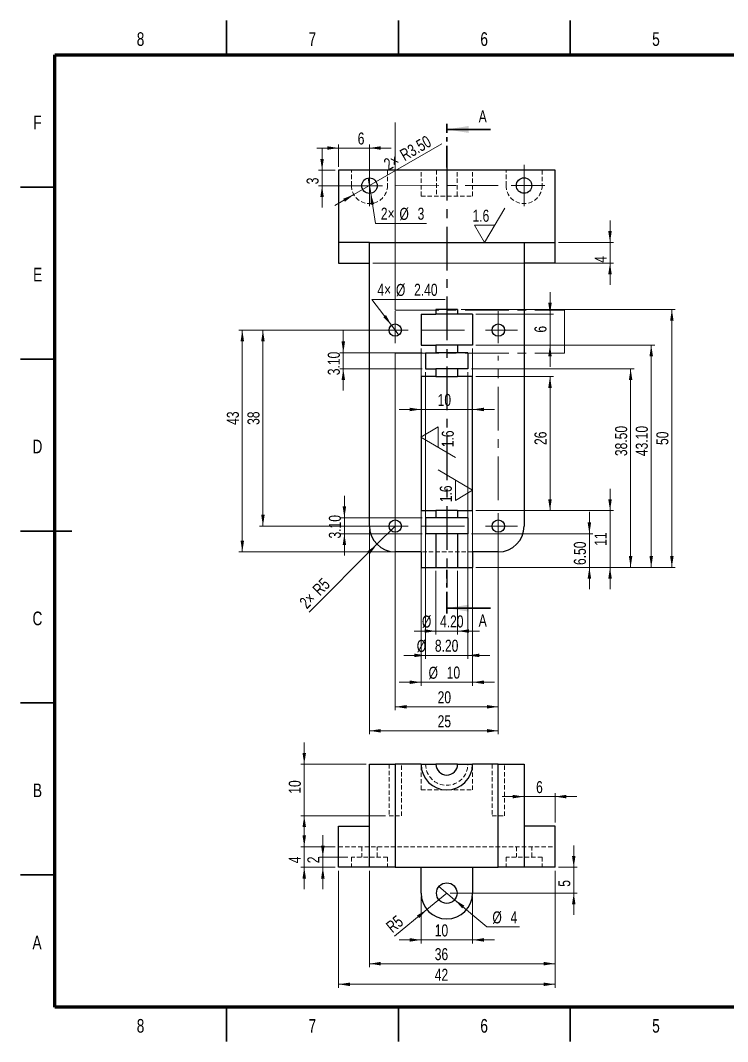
# Model space of a CAD drawing. Header units: millimetres. Extents: x 0 to 420, y 0 to 297.
# Drawn here: x 0 to 205.8, y 0 to 297 of the extents above; entities that cross this region are included whole.
import ezdxf

# ---------------------------------------------------------------- set-up
doc = ezdxf.new("R2010")
doc.units = ezdxf.units.MM
for name, pattern in [('CENTER', [10.16, 6.35, -1.27, 1.27, -1.27]), ('CENTERX2', [20.32, 12.7, -2.54, 2.54, -2.54]), ('HIDDEN', [1.905, 1.27, -0.635])]:
    doc.linetypes.add(name, pattern=pattern)
doc.styles.add('SLDTEXTSTYLE1', font='TXT', dxfattribs={"width": 0.75})
doc.dimstyles.new('SLDDIMSTYLE0', dxfattribs={"dimtxt": 3.5, "dimasz": 3.302, "dimexe": 0, "dimexo": 0.0625, "dimgap": 0.875, "dimtad": 1, "dimlfac": 0.666667, "dimrnd": 1e-09, "dimzin": 12, "dimdsep": 46, "dimtxsty": 'SLDTEXTSTYLE1', "dimblk1": 'NONE', "dimsah": 1, "dimcen": 0, "dimadec": 0, "dimazin": 3, "dimtfac": 1, "dimtmove": 0, "dimatfit": 3, "dimldrblk": 'NONE', "dimfxl": 0, "dimfrac": 2, "dimtolj": 1, "dimtzin": 12, "dimarcsym": 0})
doc.dimstyles.new('SLDDIMSTYLE1', dxfattribs={"dimtxt": 3.5, "dimasz": 3.302, "dimexe": 0, "dimexo": 0.0625, "dimgap": 0.875, "dimtad": 1, "dimlfac": 0.666667, "dimrnd": 1e-09, "dimzin": 4, "dimdsep": 46, "dimtxsty": 'SLDTEXTSTYLE1', "dimblk1": 'NONE', "dimsah": 1, "dimcen": 0, "dimadec": 0, "dimazin": 1, "dimtfac": 1, "dimtmove": 0, "dimatfit": 3, "dimldrblk": 'NONE', "dimfxl": 0, "dimfrac": 2, "dimtolj": 1, "dimtzin": 12, "dimarcsym": 0})
doc.dimstyles.new('SLDDIMSTYLE2', dxfattribs={"dimtxt": 3.5, "dimasz": 3.302, "dimexe": 0, "dimexo": 0.0625, "dimgap": 0.875, "dimtad": 1, "dimlfac": 0.666667, "dimrnd": 1e-09, "dimzin": 12, "dimdsep": 46, "dimtxsty": 'SLDTEXTSTYLE1', "dimsah": 1, "dimcen": 0.09, "dimadec": 0, "dimazin": 3, "dimtfac": 1, "dimtmove": 0, "dimatfit": 0, "dimfxl": 0, "dimfrac": 2, "dimtolj": 1, "dimtzin": 12, "dimarcsym": 0})
doc.dimstyles.new('SLDDIMSTYLE3', dxfattribs={"dimtxt": 3.5, "dimasz": 3.302, "dimexe": 0, "dimexo": 0.0625, "dimgap": 0.875, "dimtad": 1, "dimlfac": 0.666667, "dimrnd": 1e-09, "dimzin": 4, "dimdsep": 46, "dimtxsty": 'SLDTEXTSTYLE1', "dimsah": 1, "dimcen": 0, "dimadec": 0, "dimazin": 1, "dimtfac": 1, "dimtofl": 0, "dimtmove": 1, "dimatfit": 3, "dimfxl": 0, "dimfrac": 2, "dimtolj": 1, "dimtzin": 12, "dimarcsym": 0})
doc.dimstyles.new('SLDDIMSTYLE4', dxfattribs={"dimtxt": 3.5, "dimasz": 3.302, "dimexe": 0, "dimexo": 0.0625, "dimgap": 0.875, "dimtad": 1, "dimlfac": 0.666667, "dimrnd": 1e-09, "dimzin": 4, "dimdsep": 46, "dimtxsty": 'SLDTEXTSTYLE1', "dimsah": 1, "dimcen": 0.09, "dimadec": 0, "dimazin": 1, "dimtfac": 1, "dimtmove": 0, "dimatfit": 0, "dimfxl": 0, "dimfrac": 2, "dimtolj": 1, "dimtzin": 12, "dimarcsym": 0})
doc.dimstyles.new('SLDDIMSTYLE5', dxfattribs={"dimtxt": 3.5, "dimasz": 3.302, "dimexe": 0, "dimexo": 0.0625, "dimgap": 0.875, "dimtad": 1, "dimlfac": 0.666667, "dimrnd": 1e-09, "dimzin": 12, "dimdsep": 46, "dimtxsty": 'SLDTEXTSTYLE1', "dimsah": 1, "dimcen": 0.09, "dimadec": 0, "dimazin": 3, "dimtfac": 1, "dimtofl": 0, "dimtmove": 0, "dimatfit": 3, "dimfxl": 0, "dimfrac": 2, "dimtolj": 1, "dimtzin": 12, "dimarcsym": 0})
doc.dimstyles.new('SLDDIMSTYLE6', dxfattribs={"dimtxt": 3.5, "dimasz": 3.302, "dimexe": 0, "dimexo": 0.0625, "dimgap": 0.875, "dimtad": 1, "dimlfac": 0.666667, "dimrnd": 1e-09, "dimzin": 4, "dimdsep": 46, "dimtxsty": 'SLDTEXTSTYLE1', "dimsah": 1, "dimcen": 0.09, "dimadec": 0, "dimazin": 1, "dimtfac": 1, "dimtofl": 0, "dimtmove": 0, "dimatfit": 3, "dimfxl": 0, "dimfrac": 2, "dimtolj": 1, "dimtzin": 12, "dimarcsym": 0})
doc.dimstyles.new('SLDDIMSTYLE7', dxfattribs={"dimtxt": 3.5, "dimasz": 3.302, "dimexe": 0, "dimexo": 0.0625, "dimgap": 0.875, "dimtad": 1, "dimlfac": 0.666667, "dimrnd": 1e-09, "dimzin": 12, "dimdsep": 46, "dimtxsty": 'SLDTEXTSTYLE1', "dimsah": 1, "dimcen": 0, "dimadec": 0, "dimazin": 3, "dimtfac": 1, "dimtofl": 0, "dimtmove": 0, "dimatfit": 3, "dimfxl": 0, "dimfrac": 2, "dimtolj": 1, "dimtzin": 12, "dimarcsym": 0})
doc.dimstyles.new('SLDDIMSTYLE8', dxfattribs={"dimtxt": 3.5, "dimasz": 3.302, "dimexe": 0, "dimexo": 0.0625, "dimgap": 0.875, "dimtad": 1, "dimlfac": 0.666667, "dimrnd": 1e-09, "dimzin": 12, "dimdsep": 46, "dimtxsty": 'SLDTEXTSTYLE1', "dimblk1": 'NONE', "dimsah": 1, "dimcen": 0, "dimadec": 0, "dimazin": 3, "dimtfac": 1, "dimtmove": 0, "dimatfit": 3, "dimldrblk": 'NONE', "dimfxl": 0, "dimfrac": 2, "dimtolj": 1, "dimtzin": 12, "dimarcsym": 0})
doc.dimstyles.new('SLDDIMSTYLE9', dxfattribs={"dimtxt": 3.5, "dimasz": 3.302, "dimexe": 0, "dimexo": 0.0625, "dimgap": 0.875, "dimtad": 1, "dimlfac": 0.666667, "dimrnd": 1e-09, "dimzin": 12, "dimdsep": 46, "dimtxsty": 'SLDTEXTSTYLE1', "dimsah": 1, "dimcen": 0, "dimadec": 0, "dimazin": 3, "dimtfac": 1, "dimtofl": 0, "dimtmove": 0, "dimatfit": 3, "dimfxl": 0, "dimfrac": 2, "dimtolj": 1, "dimtzin": 12, "dimarcsym": 0})

# ---------------------------------------------------------------- blocks, each defined once
blk = doc.blocks.new('_D')
at = {"color": 7, "linetype": 'Continuous', "lineweight": 18}
for p, q in [((101.23, 251.15), (101.93, 246.71)), ((101.93, 246.71), (103.3, 237.97)), ((103.3, 237.97), (118.17, 237.97))]:
    blk.add_line(p, q, dxfattribs=at)
blk.add_solid([(101.93, 246.71), (101.94, 243.37), (102.94, 243.52)], dxfattribs=at)
at = {"color": 7, "linetype": 'Continuous', "lineweight": 18, "char_height": 3.5, "attachment_point": 1, "style": 'SLDTEXTSTYLE1'}
for s, insert in [('2×', (104.89, 242.54)), ('%%c', (110.31, 242.48)), ('3', (115.59, 242.54))]:
    blk.add_mtext(s, dxfattribs=dict(at, insert=insert))
blk = doc.blocks.new('_NONE')
blk = doc.blocks.new('_D_1')
at = {"color": 7, "linetype": 'Continuous', "lineweight": 18}
for p, q in [((107.99, 208.36), (102.29, 215.84)), ((102.29, 215.84), (123.62, 215.84)), ((110.17, 205.5), (107.99, 208.36))]:
    blk.add_line(p, q, dxfattribs=at)
blk.add_solid([(107.99, 208.36), (106.39, 211.3), (105.58, 210.68)], dxfattribs=at)
at = {"color": 7, "linetype": 'Continuous', "lineweight": 18, "char_height": 3.5, "attachment_point": 1, "style": 'SLDTEXTSTYLE1'}
for s, insert in [('4×', (103.88, 220.41)), ('%%c', (109.29, 220.36)), ('2.40', (114.57, 220.41))]:
    blk.add_mtext(s, dxfattribs=dict(at, insert=insert))
blk = doc.blocks.new('_D_2')
at = {"color": 7, "linetype": 'Continuous', "lineweight": 18}
for p, q in [((87.79, 253.43), (87.79, 259.78)), ((91.58, 253.43), (86.79, 253.43)), ((87.79, 248.93), (87.79, 253.43)), ((100.58, 248.93), (86.79, 248.93)), ((87.79, 248.93), (87.79, 242.58))]:
    blk.add_line(p, q, dxfattribs=at)
for points in [[(87.79, 253.43), (88.29, 256.73), (87.28, 256.73)], [(87.79, 248.93), (87.28, 245.63), (88.29, 245.63)]]:
    blk.add_solid(points, dxfattribs=at)
at = {"color": 7, "linetype": 'Continuous', "lineweight": 18, "insert": (83.27, 249.34), "char_height": 3.5, "attachment_point": 1, "rotation": 90, "style": 'SLDTEXTSTYLE1'}
blk.add_mtext('3', dxfattribs=at)
blk = doc.blocks.new('_D_3')
at = {"color": 7, "linetype": 'Continuous', "lineweight": 18}
for q in [(122.6, 261.06), (91.53, 243.17)]:
    blk.add_line((97.03, 246.34), q, dxfattribs=at)
blk.add_solid([(97.03, 246.34), (93.92, 245.13), (94.42, 244.25)], dxfattribs=at)
at = {"color": 7, "linetype": 'Continuous', "lineweight": 18, "char_height": 3.5, "attachment_point": 1, "rotation": 30, "style": 'SLDTEXTSTYLE1'}
for s, insert in [('R3.50', (110.05, 259.02)), ('2×', (105.36, 256.31))]:
    blk.add_mtext(s, dxfattribs=dict(at, insert=insert))
blk = doc.blocks.new('_D_4')
at = {"color": 7, "linetype": 'Continuous', "lineweight": 18}
for p, q in [((120.93, 136.93), (120.93, 118.39)), ((127.23, 136.93), (127.23, 118.39)), ((120.93, 119.39), (114.58, 119.39)), ((127.23, 119.39), (120.93, 119.39)), ((127.23, 119.39), (133.58, 119.39))]:
    blk.add_line(p, q, dxfattribs=at)
for points in [[(120.93, 119.39), (117.63, 119.9), (117.63, 118.88)], [(127.23, 119.39), (130.53, 118.88), (130.53, 119.9)]]:
    blk.add_solid(points, dxfattribs=at)
at = {"color": 7, "linetype": 'Continuous', "lineweight": 18, "char_height": 3.5, "attachment_point": 1, "style": 'SLDTEXTSTYLE1'}
for s, insert in [('%%c', (116.84, 123.9)), ('4.20', (122.12, 123.95))]:
    blk.add_mtext(s, dxfattribs=dict(at, insert=insert))
blk = doc.blocks.new('_D_5')
at = {"color": 7, "linetype": 'Continuous', "lineweight": 18}
for p, q in [((117.93, 194.68), (117.93, 111.32)), ((130.23, 194.68), (130.23, 111.32)), ((117.93, 112.32), (111.58, 112.32)), ((117.93, 112.32), (130.23, 112.32)), ((130.23, 112.32), (136.58, 112.32))]:
    blk.add_line(p, q, dxfattribs=at)
for points in [[(117.93, 112.32), (114.63, 112.83), (114.63, 111.81)], [(130.23, 112.32), (133.53, 111.81), (133.53, 112.83)]]:
    blk.add_solid(points, dxfattribs=at)
at = {"color": 7, "linetype": 'Continuous', "lineweight": 18, "char_height": 3.5, "attachment_point": 1, "style": 'SLDTEXTSTYLE1'}
for s, insert in [('%%c', (115.34, 116.83)), ('8.20', (120.62, 116.88))]:
    blk.add_mtext(s, dxfattribs=dict(at, insert=insert))
blk = doc.blocks.new('_D_6')
at = {"color": 7, "linetype": 'Continuous', "lineweight": 18}
for p, q in [((116.58, 201.58), (116.58, 103.51)), ((131.58, 201.58), (131.58, 103.51)), ((116.58, 104.51), (110.23, 104.51)), ((116.58, 104.51), (131.58, 104.51)), ((131.58, 104.51), (137.93, 104.51))]:
    blk.add_line(p, q, dxfattribs=at)
for points in [[(116.58, 104.51), (113.28, 105.02), (113.28, 104)], [(131.58, 104.51), (134.88, 104), (134.88, 105.02)]]:
    blk.add_solid(points, dxfattribs=at)
at = {"color": 7, "linetype": 'Continuous', "lineweight": 18, "char_height": 3.5, "attachment_point": 1, "style": 'SLDTEXTSTYLE1'}
for s, insert in [('%%c', (118.78, 109.02)), ('10', (124.06, 109.07))]:
    blk.add_mtext(s, dxfattribs=dict(at, insert=insert))
blk = doc.blocks.new('_D_7')
at = {"color": 7, "linetype": 'Continuous', "lineweight": 18}
for p, q in [((128.23, 212.93), (190.58, 212.93)), ((189.58, 137.93), (189.58, 212.93)), ((132.58, 137.93), (190.58, 137.93))]:
    blk.add_line(p, q, dxfattribs=at)
for points in [[(189.58, 212.93), (189.07, 209.63), (190.09, 209.63)], [(189.58, 137.93), (190.09, 141.23), (189.07, 141.23)]]:
    blk.add_solid(points, dxfattribs=at)
at = {"color": 7, "linetype": 'Continuous', "lineweight": 18, "insert": (185.07, 173.51), "char_height": 3.5, "attachment_point": 1, "rotation": 90, "style": 'SLDTEXTSTYLE1'}
blk.add_mtext('50', dxfattribs=at)
blk = doc.blocks.new('_D_8')
at = {"color": 7, "linetype": 'Continuous', "lineweight": 18}
for p, q in [((154.12, 211.58), (154.12, 217.93)), ((132.58, 211.58), (155.12, 211.58)), ((154.12, 211.58), (154.12, 202.58)), ((132.58, 202.58), (155.12, 202.58)), ((154.12, 202.58), (154.12, 196.23))]:
    blk.add_line(p, q, dxfattribs=at)
for points in [[(154.12, 211.58), (154.62, 214.88), (153.61, 214.88)], [(154.12, 202.58), (153.61, 199.28), (154.62, 199.28)]]:
    blk.add_solid(points, dxfattribs=at)
at = {"color": 7, "linetype": 'Continuous', "lineweight": 18, "insert": (149.6, 206.2), "char_height": 3.5, "attachment_point": 1, "rotation": 90, "style": 'SLDTEXTSTYLE1'}
blk.add_mtext('6', dxfattribs=at)
blk = doc.blocks.new('_D_9')
at = {"color": 7, "linetype": 'Continuous', "lineweight": 18}
for p, q in [((132.58, 193.43), (155.12, 193.43)), ((154.12, 154.43), (154.12, 193.43)), ((132.58, 154.43), (155.12, 154.43))]:
    blk.add_line(p, q, dxfattribs=at)
for points in [[(154.12, 193.43), (153.61, 190.13), (154.62, 190.13)], [(154.12, 154.43), (154.62, 157.73), (153.61, 157.73)]]:
    blk.add_solid(points, dxfattribs=at)
at = {"color": 7, "linetype": 'Continuous', "lineweight": 18, "insert": (149.6, 173.51), "char_height": 3.5, "attachment_point": 1, "rotation": 90, "style": 'SLDTEXTSTYLE1'}
blk.add_mtext('26', dxfattribs=at)
blk = doc.blocks.new('_D_10')
at = {"color": 7, "linetype": 'Continuous', "lineweight": 18}
for p, q in [((93.97, 200.33), (93.97, 206.68)), ((116.93, 200.33), (92.97, 200.33)), ((93.97, 200.33), (93.97, 195.68)), ((116.93, 195.68), (92.97, 195.68)), ((93.97, 195.68), (93.97, 189.33))]:
    blk.add_line(p, q, dxfattribs=at)
for points in [[(93.97, 200.33), (94.47, 203.63), (93.46, 203.63)], [(93.97, 195.68), (93.46, 192.38), (94.47, 192.38)]]:
    blk.add_solid(points, dxfattribs=at)
at = {"color": 7, "linetype": 'Continuous', "lineweight": 18, "insert": (89.45, 193.81), "char_height": 3.5, "attachment_point": 1, "rotation": 90, "style": 'SLDTEXTSTYLE1'}
blk.add_mtext('3.10', dxfattribs=at)
blk = doc.blocks.new('_D_11')
at = {"color": 7, "linetype": 'Continuous', "lineweight": 18}
for p, q in [((94.28, 152.33), (94.28, 158.68)), ((116.93, 152.33), (93.28, 152.33)), ((94.28, 152.33), (94.28, 147.68)), ((116.93, 147.68), (93.28, 147.68)), ((94.28, 147.68), (94.28, 141.33))]:
    blk.add_line(p, q, dxfattribs=at)
for points in [[(94.28, 152.33), (94.79, 155.63), (93.78, 155.63)], [(94.28, 147.68), (93.78, 144.38), (94.79, 144.38)]]:
    blk.add_solid(points, dxfattribs=at)
at = {"color": 7, "linetype": 'Continuous', "lineweight": 18, "insert": (89.77, 146.32), "char_height": 3.5, "attachment_point": 1, "rotation": 90, "style": 'SLDTEXTSTYLE1'}
blk.add_mtext('3.10', dxfattribs=at)
blk = doc.blocks.new('_D_12')
at = {"color": 7, "linetype": 'Continuous', "lineweight": 18}
for p, q in [((132.58, 202.58), (184.58, 202.58)), ((183.58, 202.58), (183.58, 137.93)), ((132.58, 137.93), (184.58, 137.93))]:
    blk.add_line(p, q, dxfattribs=at)
for points in [[(183.58, 202.58), (183.07, 199.28), (184.09, 199.28)], [(183.58, 137.93), (184.09, 141.23), (183.07, 141.23)]]:
    blk.add_solid(points, dxfattribs=at)
at = {"color": 7, "linetype": 'Continuous', "lineweight": 18, "insert": (179.07, 170.28), "char_height": 3.5, "attachment_point": 1, "rotation": 90, "style": 'SLDTEXTSTYLE1'}
blk.add_mtext('43.10', dxfattribs=at)
blk = doc.blocks.new('_D_13')
at = {"color": 7, "linetype": 'Continuous', "lineweight": 18}
for p, q in [((131.23, 195.68), (178.58, 195.68)), ((177.58, 195.68), (177.58, 137.93)), ((132.58, 137.93), (178.58, 137.93))]:
    blk.add_line(p, q, dxfattribs=at)
for points in [[(177.58, 195.68), (177.07, 192.38), (178.09, 192.38)], [(177.58, 137.93), (178.09, 141.23), (177.07, 141.23)]]:
    blk.add_solid(points, dxfattribs=at)
at = {"color": 7, "linetype": 'Continuous', "lineweight": 18, "insert": (173.07, 170.28), "char_height": 3.5, "attachment_point": 1, "rotation": 90, "style": 'SLDTEXTSTYLE1'}
blk.add_mtext('38.50', dxfattribs=at)
blk = doc.blocks.new('_D_14')
at = {"color": 7, "linetype": 'Continuous', "lineweight": 18}
for p, q in [((116.58, 183.85), (110.23, 183.85)), ((116.58, 183.85), (131.58, 183.85)), ((131.58, 183.85), (137.93, 183.85))]:
    blk.add_line(p, q, dxfattribs=at)
for points in [[(116.58, 183.85), (113.28, 184.36), (113.28, 183.34)], [(131.58, 183.85), (134.88, 183.34), (134.88, 184.36)]]:
    blk.add_solid(points, dxfattribs=at)
at = {"color": 7, "linetype": 'Continuous', "lineweight": 18, "insert": (121.42, 188.36), "char_height": 3.5, "attachment_point": 1, "style": 'SLDTEXTSTYLE1'}
blk.add_mtext('10', dxfattribs=at)
blk = doc.blocks.new('_D_15')
at = {"color": 7, "linetype": 'Continuous', "lineweight": 18}
for p, q in [((171.59, 154.43), (171.59, 160.78)), ((132.58, 154.43), (172.59, 154.43)), ((171.59, 154.43), (171.59, 137.93)), ((132.58, 137.93), (172.59, 137.93)), ((171.59, 137.93), (171.59, 131.58))]:
    blk.add_line(p, q, dxfattribs=at)
for points in [[(171.59, 154.43), (172.1, 157.73), (171.08, 157.73)], [(171.59, 137.93), (171.08, 134.63), (172.1, 134.63)]]:
    blk.add_solid(points, dxfattribs=at)
at = {"color": 7, "linetype": 'Continuous', "lineweight": 18, "insert": (167.08, 144.19), "char_height": 3.5, "attachment_point": 1, "rotation": 90, "style": 'SLDTEXTSTYLE1'}
blk.add_mtext('11', dxfattribs=at)
blk = doc.blocks.new('_D_16')
at = {"color": 7, "linetype": 'Continuous', "lineweight": 18}
for p, q in [((165.58, 147.68), (165.58, 154.03)), ((131.23, 147.68), (166.58, 147.68)), ((165.58, 147.68), (165.58, 137.93)), ((132.58, 137.93), (166.58, 137.93)), ((165.58, 137.93), (165.58, 131.58))]:
    blk.add_line(p, q, dxfattribs=at)
for points in [[(165.58, 147.68), (166.09, 150.98), (165.07, 150.98)], [(165.58, 137.93), (165.07, 134.63), (166.09, 134.63)]]:
    blk.add_solid(points, dxfattribs=at)
at = {"color": 7, "linetype": 'Continuous', "lineweight": 18, "insert": (161.07, 138.6), "char_height": 3.5, "attachment_point": 1, "rotation": 90, "style": 'SLDTEXTSTYLE1'}
blk.add_mtext('6.50', dxfattribs=at)
blk = doc.blocks.new('_D_17')
at = {"color": 7, "linetype": 'Continuous', "lineweight": 18}
for p, q in [((109.08, 148.93), (109.08, 96.37)), ((139.08, 148.93), (139.08, 96.37)), ((109.08, 97.37), (139.08, 97.37))]:
    blk.add_line(p, q, dxfattribs=at)
for points in [[(109.08, 97.37), (112.38, 96.86), (112.38, 97.87)], [(139.08, 97.37), (135.78, 97.87), (135.78, 96.86)]]:
    blk.add_solid(points, dxfattribs=at)
at = {"color": 7, "linetype": 'Continuous', "lineweight": 18, "insert": (121.42, 101.88), "char_height": 3.5, "attachment_point": 1, "style": 'SLDTEXTSTYLE1'}
blk.add_mtext('20', dxfattribs=at)
blk = doc.blocks.new('_D_18')
at = {"color": 7, "linetype": 'Continuous', "lineweight": 18}
for p, q in [((108.08, 206.93), (69.58, 206.93)), ((70.58, 206.93), (70.58, 149.93)), ((108.08, 149.93), (69.58, 149.93))]:
    blk.add_line(p, q, dxfattribs=at)
for points in [[(70.58, 206.93), (70.07, 203.63), (71.09, 203.63)], [(70.58, 149.93), (71.09, 153.23), (70.07, 153.23)]]:
    blk.add_solid(points, dxfattribs=at)
at = {"color": 7, "linetype": 'Continuous', "lineweight": 18, "insert": (66.07, 179.36), "char_height": 3.5, "attachment_point": 1, "rotation": 90, "style": 'SLDTEXTSTYLE1'}
blk.add_mtext('38', dxfattribs=at)
blk = doc.blocks.new('_D_19')
at = {"color": 7, "linetype": 'Continuous', "lineweight": 18}
for p, q in [((108.08, 206.93), (63.58, 206.93)), ((64.58, 206.93), (64.58, 142.43)), ((108.08, 142.43), (63.58, 142.43))]:
    blk.add_line(p, q, dxfattribs=at)
for points in [[(64.58, 206.93), (64.07, 203.63), (65.09, 203.63)], [(64.58, 142.43), (65.09, 145.73), (64.07, 145.73)]]:
    blk.add_solid(points, dxfattribs=at)
at = {"color": 7, "linetype": 'Continuous', "lineweight": 18, "insert": (60.07, 179.36), "char_height": 3.5, "attachment_point": 1, "rotation": 90, "style": 'SLDTEXTSTYLE1'}
blk.add_mtext('43', dxfattribs=at)
blk = doc.blocks.new('_D_20')
at = {"color": 7, "linetype": 'Continuous', "lineweight": 18}
for p, q in [((101.58, 148.93), (101.58, 89.39)), ((139.08, 148.93), (139.08, 89.39)), ((139.08, 90.39), (101.58, 90.39))]:
    blk.add_line(p, q, dxfattribs=at)
for points in [[(101.58, 90.39), (104.88, 89.88), (104.88, 90.89)], [(139.08, 90.39), (135.78, 90.89), (135.78, 89.88)]]:
    blk.add_solid(points, dxfattribs=at)
at = {"color": 7, "linetype": 'Continuous', "lineweight": 18, "insert": (121.42, 94.9), "char_height": 3.5, "attachment_point": 1, "style": 'SLDTEXTSTYLE1'}
blk.add_mtext('25', dxfattribs=at)
blk = doc.blocks.new('_D_21')
at = {"color": 7, "linetype": 'Continuous', "lineweight": 18}
for p, q in [((92.58, 259.89), (86.23, 259.89)), ((92.58, 254.43), (92.58, 260.89)), ((101.58, 259.89), (92.58, 259.89)), ((101.58, 249.93), (101.58, 260.89)), ((101.58, 259.89), (107.93, 259.89))]:
    blk.add_line(p, q, dxfattribs=at)
for points in [[(92.58, 259.89), (89.28, 260.4), (89.28, 259.38)], [(101.58, 259.89), (104.88, 259.38), (104.88, 260.4)]]:
    blk.add_solid(points, dxfattribs=at)
at = {"color": 7, "linetype": 'Continuous', "lineweight": 18, "insert": (98.16, 264.4), "char_height": 3.5, "attachment_point": 1, "style": 'SLDTEXTSTYLE1'}
blk.add_mtext('6', dxfattribs=at)
blk = doc.blocks.new('_D_22')
at = {"color": 7, "linetype": 'Continuous', "lineweight": 18}
for p, q in [((171.58, 232.43), (171.58, 238.78)), ((156.58, 232.43), (172.58, 232.43)), ((171.58, 232.43), (171.58, 226.43)), ((102.58, 226.43), (172.58, 226.43)), ((171.58, 226.43), (171.58, 220.08))]:
    blk.add_line(p, q, dxfattribs=at)
for points in [[(171.58, 232.43), (172.09, 235.73), (171.07, 235.73)], [(171.58, 226.43), (171.07, 223.13), (172.09, 223.13)]]:
    blk.add_solid(points, dxfattribs=at)
at = {"color": 7, "linetype": 'Continuous', "lineweight": 18, "insert": (167.07, 226.53), "char_height": 3.5, "attachment_point": 1, "rotation": 90, "style": 'SLDTEXTSTYLE1'}
blk.add_mtext('4', dxfattribs=at)
blk = doc.blocks.new('_D_23')
at = {"color": 7, "linetype": 'Continuous', "lineweight": 18}
for q in [(109.08, 149.93), (84.08, 124.93)]:
    blk.add_line((103.77, 144.63), q, dxfattribs=at)
blk.add_solid([(103.77, 144.63), (101.08, 142.65), (101.8, 141.93)], dxfattribs=at)
at = {"color": 7, "linetype": 'Continuous', "lineweight": 18, "char_height": 3.5, "attachment_point": 1, "rotation": 45, "style": 'SLDTEXTSTYLE1'}
for s, insert in [('R5', (84.72, 131.94)), ('2×', (80.89, 128.11))]:
    blk.add_mtext(s, dxfattribs=dict(at, insert=insert))
blk = doc.blocks.new('SW_CENTERMARKSYMBOL_0')
at = {"color": 0, "linetype": 'Continuous', "lineweight": 0}
for p, q in [((0, 3.75), (0, 6)), ((45, 3.79), (45, 6.04)), ((0, 0), (0, 3.75)), ((45, 0.04), (45, 3.79)), ((0, 0), (-3.75, 0)), ((0, 0), (0, -3.75)), ((0, 0), (3.75, 0)), ((45, 0.04), (41.25, 0.03)), ((45, 0.04), (45, -3.71)), ((45, 0.04), (48.75, 0.04)), ((48.75, 0.04), (51, 0.04)), ((-3.75, 0), (-6, 0)), ((0, -3.75), (0, -6)), ((45, -3.71), (45, -5.96))]:
    blk.add_line(p, q, dxfattribs=at)
at = {"color": 0, "linetype": 'CENTERX2', "lineweight": 0}
blk.add_line((7.5, 0.01), (37.5, 0.03), dxfattribs=at)
blk = doc.blocks.new('SW_CENTERMARKSYMBOL_1')
at = {"color": 0, "linetype": 'Continuous', "lineweight": 0}
for p, q in [((0, 3.75), (0, 5.55)), ((0, 0), (0, 3.75)), ((30, 3.75), (30, 5.55)), ((30, 0), (30, 3.75)), ((-3.75, 0), (-5.55, 0)), ((0, 0), (-3.75, 0)), ((0, 0), (0, -3.75)), ((0, 0), (3.75, 0)), ((30, 0), (26.25, 0)), ((30, 0), (30, -3.75)), ((30, 0), (33.75, 0)), ((33.75, 0), (35.55, 0)), ((0, -57), (0, -53.25)), ((30, -57), (30, -53.25)), ((-3.75, -57), (-5.55, -57)), ((0, -57), (-3.75, -57)), ((0, -57), (0, -60.75)), ((0, -57), (3.75, -57)), ((30, -57), (26.25, -57)), ((30, -57), (30, -60.75)), ((30, -57), (33.75, -57)), ((33.75, -57), (35.55, -57)), ((0, -60.75), (0, -62.55)), ((30, -60.75), (30, -62.55))]:
    blk.add_line(p, q, dxfattribs=at)
at = {"color": 0, "linetype": 'CENTERX2', "lineweight": 0}
for p, q in [((7.5, 0), (22.5, 0)), ((0, -49.5), (0, -7.5)), ((30, -49.5), (30, -7.5)), ((7.5, -57), (22.5, -57))]:
    blk.add_line(p, q, dxfattribs=at)
blk = doc.blocks.new('SW_SFSYMBOL_1')
at = {"color": 0, "linetype": 'Continuous', "lineweight": 0}
for p, q in [((-10.56, 2.95), (-5.56, 5.9)), ((-5.56, 0), (-5.56, 5.9)), ((-10.56, 2.95), (-0.56, -2.95))]:
    blk.add_line(p, q, dxfattribs=at)
at = {"color": 0, "linetype": 'Continuous', "lineweight": 0, "insert": (-4.51, 0), "char_height": 3.5, "attachment_point": 1, "rotation": 90, "style": 'SLDTEXTSTYLE1'}
blk.add_mtext('1.6', dxfattribs=at)
blk = doc.blocks.new('SW_SFSYMBOL_2')
at = {"color": 0, "linetype": 'Continuous', "lineweight": 0}
for p, q in [((5, 3.51), (-5, 9.41)), ((0, 6.46), (0, 0.56)), ((5, 3.51), (0, 0.56))]:
    blk.add_line(p, q, dxfattribs=at)
at = {"color": 0, "linetype": 'Continuous', "lineweight": 0, "insert": (-4.51, 0), "char_height": 3.5, "attachment_point": 1, "rotation": 90, "style": 'SLDTEXTSTYLE1'}
blk.add_mtext('1.6', dxfattribs=at)
blk = doc.blocks.new('SW_SFSYMBOL_3')
at = {"color": 0, "linetype": 'Continuous', "lineweight": 0}
for p, q in [((3.51, -5), (9.41, 5)), ((3.51, -5), (0.56, 0)), ((6.46, 0), (0.56, 0))]:
    blk.add_line(p, q, dxfattribs=at)
at = {"color": 0, "linetype": 'Continuous', "lineweight": 0, "insert": (0, 4.51), "char_height": 3.5, "attachment_point": 1, "style": 'SLDTEXTSTYLE1'}
blk.add_mtext('1.6', dxfattribs=at)
blk = doc.blocks.new('_D_24')
at = {"color": 7, "linetype": 'Continuous', "lineweight": 18}
for p, q in [((82.6, 56.68), (82.6, 63.03)), ((91.58, 56.68), (81.6, 56.68)), ((82.6, 56.68), (82.6, 50.68)), ((91.58, 50.68), (81.6, 50.68)), ((82.6, 50.68), (82.6, 44.33))]:
    blk.add_line(p, q, dxfattribs=at)
for points in [[(82.6, 56.68), (83.11, 59.98), (82.09, 59.98)], [(82.6, 50.68), (82.09, 47.38), (83.11, 47.38)]]:
    blk.add_solid(points, dxfattribs=at)
at = {"color": 7, "linetype": 'Continuous', "lineweight": 18, "insert": (78.09, 51.88), "char_height": 3.5, "attachment_point": 1, "rotation": 90, "style": 'SLDTEXTSTYLE1'}
blk.add_mtext('4', dxfattribs=at)
blk = doc.blocks.new('_D_25')
at = {"color": 7, "linetype": 'Continuous', "lineweight": 18}
for p, q in [((88.01, 53.68), (88.01, 60.03)), ((95.33, 53.68), (87.01, 53.68)), ((88.01, 53.68), (88.01, 50.68)), ((91.58, 50.68), (87.01, 50.68)), ((88.01, 50.68), (88.01, 44.33))]:
    blk.add_line(p, q, dxfattribs=at)
for points in [[(88.01, 53.68), (88.52, 56.98), (87.5, 56.98)], [(88.01, 50.68), (87.5, 47.38), (88.52, 47.38)]]:
    blk.add_solid(points, dxfattribs=at)
at = {"color": 7, "linetype": 'Continuous', "lineweight": 18, "insert": (83.5, 51.88), "char_height": 3.5, "attachment_point": 1, "rotation": 90, "style": 'SLDTEXTSTYLE1'}
blk.add_mtext('2', dxfattribs=at)
blk = doc.blocks.new('_D_26')
at = {"color": 7, "linetype": 'Continuous', "lineweight": 18}
for p, q in [((82.6, 80.68), (82.6, 87.03)), ((100.58, 80.68), (81.6, 80.68)), ((82.6, 80.68), (82.6, 65.68)), ((106.28, 65.68), (81.6, 65.68)), ((82.6, 65.68), (82.6, 59.33))]:
    blk.add_line(p, q, dxfattribs=at)
for points in [[(82.6, 80.68), (83.11, 83.98), (82.09, 83.98)], [(82.6, 65.68), (82.09, 62.38), (83.11, 62.38)]]:
    blk.add_solid(points, dxfattribs=at)
at = {"color": 7, "linetype": 'Continuous', "lineweight": 18, "insert": (78.09, 72.09), "char_height": 3.5, "attachment_point": 1, "rotation": 90, "style": 'SLDTEXTSTYLE1'}
blk.add_mtext('10', dxfattribs=at)
blk = doc.blocks.new('_D_27')
at = {"color": 7, "linetype": 'Continuous', "lineweight": 18}
for p, q in [((92.58, 49.68), (92.58, 15.66)), ((155.58, 49.68), (155.58, 15.66)), ((92.58, 16.66), (155.58, 16.66))]:
    blk.add_line(p, q, dxfattribs=at)
for points in [[(92.58, 16.66), (95.88, 16.15), (95.88, 17.16)], [(155.58, 16.66), (152.28, 17.16), (152.28, 16.15)]]:
    blk.add_solid(points, dxfattribs=at)
at = {"color": 7, "linetype": 'Continuous', "lineweight": 18, "insert": (120.58, 21.17), "char_height": 3.5, "attachment_point": 1, "style": 'SLDTEXTSTYLE1'}
blk.add_mtext('42', dxfattribs=at)
blk = doc.blocks.new('_D_28')
at = {"color": 7, "linetype": 'Continuous', "lineweight": 18}
for p, q in [((101.58, 49.68), (101.58, 21.66)), ((155.58, 49.68), (155.58, 21.66)), ((101.58, 22.66), (155.58, 22.66))]:
    blk.add_line(p, q, dxfattribs=at)
for points in [[(101.58, 22.66), (104.88, 22.15), (104.88, 23.17)], [(155.58, 22.66), (152.28, 23.17), (152.28, 22.15)]]:
    blk.add_solid(points, dxfattribs=at)
at = {"color": 7, "linetype": 'Continuous', "lineweight": 18, "insert": (120.58, 27.17), "char_height": 3.5, "attachment_point": 1, "style": 'SLDTEXTSTYLE1'}
blk.add_mtext('36', dxfattribs=at)
blk = doc.blocks.new('_D_29')
at = {"color": 7, "linetype": 'Continuous', "lineweight": 18}
for p, q in [((155.58, 63.68), (155.58, 72.25)), ((146.58, 71.25), (140.23, 71.25)), ((155.58, 71.25), (146.58, 71.25)), ((155.58, 71.25), (161.93, 71.25))]:
    blk.add_line(p, q, dxfattribs=at)
for points in [[(146.58, 71.25), (143.28, 71.76), (143.28, 70.74)], [(155.58, 71.25), (158.88, 70.74), (158.88, 71.76)]]:
    blk.add_solid(points, dxfattribs=at)
at = {"color": 7, "linetype": 'Continuous', "lineweight": 18, "insert": (150.07, 75.76), "char_height": 3.5, "attachment_point": 1, "style": 'SLDTEXTSTYLE1'}
blk.add_mtext('6', dxfattribs=at)
blk = doc.blocks.new('_D_30')
at = {"color": 7, "linetype": 'Continuous', "lineweight": 18}
for p, q in [((121.78, 45.11), (126.37, 41.25)), ((126.37, 41.25), (135.77, 33.35)), ((135.77, 33.35), (145.22, 33.35))]:
    blk.add_line(p, q, dxfattribs=at)
blk.add_solid([(126.37, 41.25), (128.58, 38.74), (129.23, 39.51)], dxfattribs=at)
at = {"color": 7, "linetype": 'Continuous', "lineweight": 18, "char_height": 3.5, "attachment_point": 1, "style": 'SLDTEXTSTYLE1'}
for s, insert in [('%%c', (137.36, 37.87)), ('4', (142.64, 37.92))]:
    blk.add_mtext(s, dxfattribs=dict(at, insert=insert))
blk = doc.blocks.new('_D_31')
at = {"color": 7, "linetype": 'Continuous', "lineweight": 18}
for q in [(124.08, 43.18), (108.9, 30.66)]:
    blk.add_line((118.29, 38.41), q, dxfattribs=at)
blk.add_solid([(118.29, 38.41), (115.42, 36.7), (116.07, 35.91)], dxfattribs=at)
at = {"color": 7, "linetype": 'Continuous', "lineweight": 18, "insert": (106.05, 34.12), "char_height": 3.5, "attachment_point": 1, "rotation": 39.5181, "style": 'SLDTEXTSTYLE1'}
blk.add_mtext('R5', dxfattribs=at)
blk = doc.blocks.new('_D_32')
at = {"color": 7, "linetype": 'Continuous', "lineweight": 18}
for p, q in [((161.03, 50.68), (161.03, 57.03)), ((156.58, 50.68), (162.03, 50.68)), ((161.03, 43.18), (161.03, 50.68)), ((125.08, 43.18), (162.03, 43.18)), ((161.03, 43.18), (161.03, 36.83))]:
    blk.add_line(p, q, dxfattribs=at)
for points in [[(161.03, 50.68), (161.54, 53.98), (160.52, 53.98)], [(161.03, 43.18), (160.52, 39.88), (161.54, 39.88)]]:
    blk.add_solid(points, dxfattribs=at)
at = {"color": 7, "linetype": 'Continuous', "lineweight": 18, "insert": (156.52, 45.03), "char_height": 3.5, "attachment_point": 1, "rotation": 90, "style": 'SLDTEXTSTYLE1'}
blk.add_mtext('5', dxfattribs=at)
blk = doc.blocks.new('_D_33')
at = {"color": 7, "linetype": 'Continuous', "lineweight": 18}
for p, q in [((116.58, 42.18), (116.58, 28.57)), ((131.58, 42.18), (131.58, 28.57)), ((116.58, 29.57), (110.23, 29.57)), ((116.58, 29.57), (131.58, 29.57)), ((131.58, 29.57), (137.93, 29.57))]:
    blk.add_line(p, q, dxfattribs=at)
for points in [[(116.58, 29.57), (113.28, 30.08), (113.28, 29.06)], [(131.58, 29.57), (134.88, 29.06), (134.88, 30.08)]]:
    blk.add_solid(points, dxfattribs=at)
at = {"color": 7, "linetype": 'Continuous', "lineweight": 18, "insert": (120.58, 34.08), "char_height": 3.5, "attachment_point": 1, "style": 'SLDTEXTSTYLE1'}
blk.add_mtext('10', dxfattribs=at)

msp = doc.modelspace()

# ---------------------------------------------------------------- linework, layer by layer
at = {"color": 7, "linetype": 'Continuous', "lineweight": 35}
for p, q in [((60, 287), (60, 297)), ((110, 287), (110, 297)), ((160, 287), (160, 297)), ((136.815, 265.289), (124.115, 265.289)), ((10, 248.5), (0, 248.5)), ((10, 198.5), (0, 198.5)), ((-0.001, 148.5), (15.001, 148.5)), ((10, 148.5), (0, 148.5)), ((136.815, 126.069), (124.115, 126.069)), ((10, 98.5), (0, 98.5)), ((10, 48.5), (0, 48.5)), ((60, 10), (60, 0)), ((110, 10), (110, 0)), ((160, 10), (160, 0))]:
    msp.add_line(p, q, dxfattribs=at)
at = {"color": 7, "linetype": 'Continuous', "lineweight": 70}
for p, q in [((10, 10), (10, 287)), ((10, 287), (410, 287)), ((410, 10), (10, 10))]:
    msp.add_line(p, q, dxfattribs=at)
at = {"color": 7, "linetype": 'Continuous', "lineweight": 18}
for p, q in [((109.078, 267.289), (109.078, 212.767)), ((158.323, 212.767), (158.323, 200.196)), ((109.078, 200.196), (109.078, 128.569))]:
    msp.add_line(p, q, dxfattribs=at)
at = {"color": 7, "linetype": 'CENTER', "lineweight": 35}
for p, q in [((124.115, 254.176), (124.115, 266.876)), ((124.115, 124.481), (124.115, 137.187))]:
    msp.add_line(p, q, dxfattribs=at)
at = {"color": 7, "linetype": 'CENTERX2'}
msp.add_line((124.078, 257.31), (124.078, 132.508), dxfattribs=at)
at = {"color": 7, "linetype": 'Continuous', "lineweight": 25}
for p, q in [((155.578, 253.429), (92.578, 253.429)), ((92.578, 253.429), (92.578, 232.429)), ((155.578, 232.429), (155.578, 253.429)), ((92.578, 232.429), (92.578, 226.429)), ((101.578, 232.429), (92.578, 232.429)), ((101.578, 149.929), (101.578, 232.429)), ((101.578, 232.429), (146.578, 232.429)), ((146.578, 232.429), (146.578, 149.929)), ((146.578, 232.429), (155.578, 232.429)), ((155.578, 226.429), (155.578, 232.429)), ((92.578, 226.429), (101.578, 226.429)), ((155.578, 226.429), (146.578, 226.429)), ((116.578, 211.579), (120.928, 211.579)), ((116.578, 211.579), (116.578, 202.579)), ((120.928, 212.929), (120.928, 211.579)), ((127.228, 212.929), (120.928, 212.929)), ((127.228, 211.579), (120.928, 211.579)), ((127.228, 212.929), (127.228, 211.579)), ((131.578, 211.579), (127.228, 211.579)), ((131.578, 211.579), (131.578, 202.579)), ((116.578, 202.579), (120.928, 202.579)), ((120.928, 202.579), (120.928, 200.329)), ((127.228, 202.579), (120.928, 202.579)), ((127.228, 202.579), (127.228, 200.329)), ((131.578, 202.579), (127.228, 202.579)), ((117.928, 200.329), (117.928, 195.679)), ((117.928, 200.329), (120.928, 200.329)), ((127.228, 200.329), (120.928, 200.329)), ((130.228, 200.329), (127.228, 200.329)), ((130.228, 200.329), (130.228, 195.679)), ((120.928, 193.429), (116.578, 193.429)), ((116.578, 193.429), (116.578, 154.429)), ((117.928, 195.679), (120.928, 195.679)), ((120.928, 195.679), (120.928, 193.429)), ((127.228, 195.679), (120.928, 195.679)), ((120.928, 193.429), (127.228, 193.429)), ((127.228, 195.679), (127.228, 193.429)), ((130.228, 195.679), (127.228, 195.679)), ((131.578, 193.429), (127.228, 193.429)), ((131.578, 154.429), (131.578, 193.429)), ((116.578, 154.429), (120.928, 154.429)), ((120.928, 152.329), (117.928, 152.329)), ((117.928, 152.329), (117.928, 147.679)), ((120.928, 154.429), (120.928, 152.329)), ((127.228, 154.429), (120.928, 154.429)), ((127.228, 152.329), (120.928, 152.329)), ((127.228, 154.429), (127.228, 152.329)), ((127.228, 154.429), (131.578, 154.429)), ((130.228, 152.329), (127.228, 152.329)), ((130.228, 152.329), (130.228, 147.679)), ((120.928, 147.679), (117.928, 147.679)), ((120.928, 147.679), (120.928, 137.929)), ((127.228, 147.679), (120.928, 147.679)), ((127.228, 147.679), (127.228, 137.929)), ((130.228, 147.679), (127.228, 147.679)), ((116.578, 142.429), (109.078, 142.429)), ((116.578, 142.429), (116.578, 137.929)), ((131.578, 142.429), (131.578, 137.929)), ((139.078, 142.429), (131.578, 142.429)), ((116.578, 137.929), (120.928, 137.929)), ((120.928, 137.929), (127.228, 137.929)), ((127.228, 137.929), (131.578, 137.929)), ((101.578, 50.68), (101.578, 80.68)), ((101.578, 80.68), (109.078, 80.68)), ((109.078, 80.68), (109.078, 50.68)), ((116.578, 80.68), (109.078, 80.68)), ((116.578, 80.68), (120.928, 80.68)), ((127.228, 80.68), (120.928, 80.68)), ((127.228, 80.68), (131.578, 80.68)), ((139.078, 80.68), (131.578, 80.68)), ((139.078, 50.68), (139.078, 80.68)), ((139.078, 80.68), (146.578, 80.68)), ((146.578, 80.68), (146.578, 50.68)), ((92.578, 62.68), (101.578, 62.68)), ((92.578, 50.68), (92.578, 62.68)), ((155.578, 62.68), (146.578, 62.68)), ((155.578, 50.68), (155.578, 62.68)), ((101.578, 50.68), (92.578, 50.68)), ((109.078, 50.68), (101.578, 50.68)), ((109.078, 50.68), (139.078, 50.68)), ((116.578, 43.18), (116.578, 50.68)), ((131.578, 50.68), (131.578, 43.18)), ((146.578, 50.68), (139.078, 50.68)), ((155.578, 50.68), (146.578, 50.68))]:
    msp.add_line(p, q, dxfattribs=at)
at = {"color": 7, "linetype": 'HIDDEN', "lineweight": 18}
for p, q in [((96.328, 248.966), (96.328, 253.429)), ((106.828, 253.429), (106.828, 248.966)), ((116.578, 245.929), (116.578, 253.429)), ((121.078, 253.429), (121.078, 245.929)), ((124.078, 253.429), (124.078, 245.929)), ((127.078, 245.929), (127.078, 253.429)), ((131.578, 245.929), (131.578, 253.429)), ((141.328, 248.966), (141.328, 253.429)), ((151.828, 253.429), (151.828, 248.966)), ((116.578, 245.929), (131.578, 245.929)), ((131.578, 142.429), (116.578, 142.429)), ((107.278, 80.68), (107.278, 65.68)), ((110.878, 65.68), (110.878, 80.68)), ((116.578, 73.18), (116.578, 80.68)), ((131.578, 73.18), (131.578, 80.68)), ((137.278, 80.68), (137.278, 65.68)), ((140.878, 65.68), (140.878, 80.68)), ((116.578, 73.18), (131.578, 73.18)), ((107.278, 65.68), (109.078, 65.68)), ((109.078, 65.68), (110.878, 65.68)), ((137.278, 65.68), (140.878, 65.68)), ((92.578, 56.68), (155.578, 56.68)), ((99.328, 56.68), (99.328, 53.68)), ((103.828, 53.68), (103.828, 56.68)), ((144.328, 56.68), (144.328, 53.68)), ((148.828, 53.68), (148.828, 56.68)), ((106.828, 53.68), (96.328, 53.68)), ((96.328, 53.68), (96.328, 50.68)), ((106.828, 53.68), (106.828, 50.68)), ((151.828, 53.68), (141.328, 53.68)), ((141.328, 53.68), (141.328, 50.68)), ((151.828, 53.68), (151.828, 50.68))]:
    msp.add_line(p, q, dxfattribs=at)
at = {"color": 7, "linetype": 'CENTERX2', "lineweight": 18}
for p, q in [((109.078, 212.767), (158.323, 212.767)), ((109.078, 200.196), (158.323, 200.196))]:
    msp.add_line(p, q, dxfattribs=at)
at = {"color": 7, "linetype": 'Continuous', "lineweight": 25}
for centre, radius in [((101.578, 248.929), 2.25), ((146.578, 248.966), 2.25), ((109.078, 206.929), 1.8), ((139.078, 206.929), 1.8), ((109.078, 149.929), 1.8), ((139.078, 149.929), 1.8), ((124.078, 43.18), 3)]:
    msp.add_circle(centre, radius, dxfattribs=at)
at = {"color": 7, "linetype": 'HIDDEN', "lineweight": 18}
for centre, radius in [((101.578, 248.966), 5.25), ((146.578, 248.966), 5.25), ((124.078, 80.68), 6.15)]:
    msp.add_arc(centre, radius, 180, 0, dxfattribs=at)
at = {"color": 7, "linetype": 'Continuous', "lineweight": 25}
for centre, radius, start, end in [((109.078, 149.929), 7.5, 180, 270), ((139.078, 149.929), 7.5, 270, 0), ((124.078, 80.68), 7.5, 180, 0), ((124.078, 80.68), 3.15, 180, 0), ((124.078, 43.18), 7.5, 180, 270), ((124.078, 43.18), 7.5, 270, 0)]:
    msp.add_arc(centre, radius, start, end, dxfattribs=at)
at = {"color": 7, "linetype": 'Continuous', "lineweight": 35}
for points in [[(124.115, 265.289), (130.465, 264.273), (130.465, 266.305)], [(124.115, 126.069), (130.465, 125.053), (130.465, 127.085)]]:
    msp.add_solid(points, dxfattribs=at)

# ---------------------------------------------------------------- block references
at = {"color": 7, "linetype": 'Continuous', "lineweight": 0}
for name, p in [('SW_CENTERMARKSYMBOL_0', (101.578, 248.929)), ('SW_SFSYMBOL_3', (131.573, 237.428)), ('SW_CENTERMARKSYMBOL_1', (109.078, 206.929)), ('SW_SFSYMBOL_1', (127.134, 172.861)), ('SW_SFSYMBOL_2', (126.578, 156.859))]:
    msp.add_blockref(name, p, dxfattribs=at)

# ---------------------------------------------------------------- texts
at = {"color": 7, "linetype": 'Continuous', "lineweight": 0, "char_height": 3.969, "attachment_point": 2, "style": 'SLDTEXTSTYLE1'}
for s, insert in [('8', (34.96, 293.56)), ('7', (84.96, 293.56)), ('6', (134.96, 293.56)), ('5', (184.96, 293.56)), ('F', (4.958, 269.31)), ('E', (5.008, 225.06)), ('D', (4.953, 175.06)), ('C', (4.959, 125.06)), ('B', (4.971, 75.06)), ('A', (4.84, 30.81)), ('8', (34.96, 6.56)), ('7', (84.96, 6.56)), ('6', (134.96, 6.56)), ('5', (184.96, 6.56))]:
    msp.add_mtext(s, dxfattribs=dict(at, insert=insert))
at = {"color": 7, "linetype": 'Continuous', "char_height": 3.5, "attachment_point": 1, "style": 'SLDTEXTSTYLE1'}
for insert in [(133.37, 270.839), (133.37, 124.22)]:
    msp.add_mtext('A', dxfattribs=dict(at, insert=insert))

# ---------------------------------------------------------------- dimensions: what is measured, and where the dimension line sits
at = {"color": 7, "linetype": 'Continuous', "lineweight": 18}
for base, p1, p2, dimstyle, picture, middle in [((92.578, 259.892), (101.578, 248.929), (92.578, 253.429), 'SLDDIMSTYLE2', '_D_21', (99.451, 259.892)), ((131.578, 183.852), (116.578, 193.429), (131.578, 193.429), 'SLDDIMSTYLE2', '_D_14', (124.003, 183.852)), ((101.578, 90.386), (139.078, 149.929), (101.578, 149.929), 'SLDDIMSTYLE5', '_D_20', (124.003, 90.386)), ((139.078, 97.366), (109.078, 149.929), (139.078, 149.929), 'SLDDIMSTYLE5', '_D_17', (124.003, 97.366)), ((146.578, 71.247), (155.578, 62.68), (146.578, 80.68), 'SLDDIMSTYLE2', '_D_29', (151.368, 71.247)), ((155.578, 16.656), (92.578, 50.68), (155.578, 50.68), 'SLDDIMSTYLE5', '_D_27', (123.163, 16.656)), ((131.578, 29.573), (116.578, 43.18), (131.578, 43.18), 'SLDDIMSTYLE2', '_D_33', (123.163, 29.573))]:
    dim = msp.add_linear_dim(base=base, p1=p1, p2=p2, dimstyle=dimstyle, dxfattribs=at)
    dim.commit()
    dim.dimension.update_dxf_attribs({"geometry": picture, "text_midpoint": middle, "dimtype": 160})
for center, mpoint, dimstyle, picture, middle in [((101.578, 248.966), (97.031, 246.341), 'SLDDIMSTYLE3', '_D_3', (115.294, 256.885)), ((109.078, 149.929), (103.775, 144.625), 'SLDDIMSTYLE7', '_D_23', (87.817, 128.668))]:
    dim = msp.add_radius_dim(center=center, mpoint=mpoint, text='2×<>', dimstyle=dimstyle, dxfattribs=at)
    dim.commit()
    dim.dimension.update_dxf_attribs({"geometry": picture, "text_midpoint": middle, "dimtype": 164})
for base, p1, p2, angle, dimstyle, picture, middle in [((87.787, 253.429), (101.578, 248.929), (92.578, 253.429), 90, 'SLDDIMSTYLE2', '_D_2', (87.787, 250.631)), ((171.578, 226.429), (155.578, 232.429), (101.578, 226.429), 90, 'SLDDIMSTYLE2', '_D_22', (171.578, 227.824)), ((154.116, 202.579), (131.578, 211.579), (131.578, 202.579), 90, 'SLDDIMSTYLE2', '_D_8', (154.116, 207.49)), ((189.578, 212.929), (131.578, 137.929), (127.228, 212.929), 90, 'SLDDIMSTYLE5', '_D_7', (189.578, 176.1)), ((64.578, 142.429), (109.078, 206.929), (109.078, 142.429), 90, 'SLDDIMSTYLE5', '_D_19', (64.578, 181.941)), ((70.578, 149.929), (109.078, 206.929), (109.078, 149.929), 90, 'SLDDIMSTYLE5', '_D_18', (70.578, 181.941)), ((93.967, 195.679), (117.928, 200.329), (117.928, 195.679), 90, 'SLDDIMSTYLE4', '_D_10', (93.967, 198.337)), ((183.578, 137.929), (131.578, 202.579), (131.578, 137.929), 90, 'SLDDIMSTYLE6', '_D_12', (183.578, 176.1)), ((177.578, 137.929), (130.228, 195.679), (131.578, 137.929), 90, 'SLDDIMSTYLE6', '_D_13', (177.578, 176.1)), ((154.116, 193.429), (131.578, 154.429), (131.578, 193.429), 90, 'SLDDIMSTYLE5', '_D_9', (154.116, 176.1)), ((171.59, 137.929), (131.578, 154.429), (131.578, 137.929), 90, 'SLDDIMSTYLE2', '_D_15', (171.59, 146.78)), ((94.283, 147.679), (117.928, 152.329), (117.928, 147.679), 90, 'SLDDIMSTYLE4', '_D_11', (94.283, 150.848)), ((165.578, 137.929), (130.228, 147.679), (131.578, 137.929), 90, 'SLDDIMSTYLE4', '_D_16', (165.578, 143.125)), ((82.6, 65.68), (101.578, 80.68), (107.278, 65.68), 90, 'SLDDIMSTYLE2', '_D_26', (82.6, 74.676)), ((82.6, 50.68), (92.578, 56.68), (92.578, 50.68), 90, 'SLDDIMSTYLE2', '_D_24', (82.6, 53.168)), ((88.008, 50.68), (96.328, 53.68), (92.578, 50.68), 90, 'SLDDIMSTYLE2', '_D_25', (88.008, 53.168)), ((161.033, 50.68), (124.078, 43.18), (155.578, 50.68), 90, 'SLDDIMSTYLE2', '_D_32', (161.033, 46.323)), ((155.578, 22.662), (101.578, 50.68), (155.578, 50.68), 0, 'SLDDIMSTYLE5', '_D_28', (123.163, 22.662))]:
    dim = msp.add_linear_dim(base=base, p1=p1, p2=p2, angle=angle, dimstyle=dimstyle, dxfattribs=at)
    dim.commit()
    dim.dimension.update_dxf_attribs({"geometry": picture, "text_midpoint": middle, "dimtype": 160})
for p1, p2, text, dimstyle, picture, middle in [((101.228, 251.151), (101.928, 246.706), '2×<>', 'SLDDIMSTYLE0', '_D', (111.531, 240.776)), ((110.168, 205.496), (107.987, 208.361), '4×<>', 'SLDDIMSTYLE1', '_D_1', (113.75, 218.649))]:
    dim = msp.add_diameter_dim_2p(p1=p1, p2=p2, text=text, dimstyle=dimstyle, dxfattribs=at)
    dim.commit()
    dim.dimension.update_dxf_attribs({"geometry": picture, "text_midpoint": middle, "dimtype": 163})
for base, p1, p2, dimstyle, picture, middle in [((131.578, 104.508), (116.578, 202.579), (131.578, 202.579), 'SLDDIMSTYLE2', '_D_6', (124.003, 104.508)), ((130.228, 112.32), (117.928, 195.679), (130.228, 195.679), 'SLDDIMSTYLE4', '_D_5', (122.508, 112.32)), ((120.928, 119.388), (127.228, 137.929), (120.928, 137.929), 'SLDDIMSTYLE4', '_D_4', (124.003, 119.388))]:
    dim = msp.add_linear_dim(base=base, p1=p1, p2=p2, text='%%c<>', dimstyle=dimstyle, dxfattribs=at)
    dim.commit()
    dim.dimension.update_dxf_attribs({"geometry": picture, "text_midpoint": middle, "dimtype": 160})
dim = msp.add_diameter_dim_2p(p1=(121.781, 45.11), p2=(126.374, 41.25), dimstyle='SLDDIMSTYLE8', dxfattribs=at)
dim.commit()
dim.dimension.update_dxf_attribs({"geometry": '_D_30', "text_midpoint": (141.29, 36.158), "dimtype": 163})
dim = msp.add_radius_dim(center=(124.078, 43.18), mpoint=(118.292, 38.408), dimstyle='SLDDIMSTYLE9', dxfattribs=at)
dim.commit()
dim.dimension.update_dxf_attribs({"geometry": '_D_31', "text_midpoint": (110.824, 32.247), "dimtype": 164})

doc.saveas('drawing.dxf')
